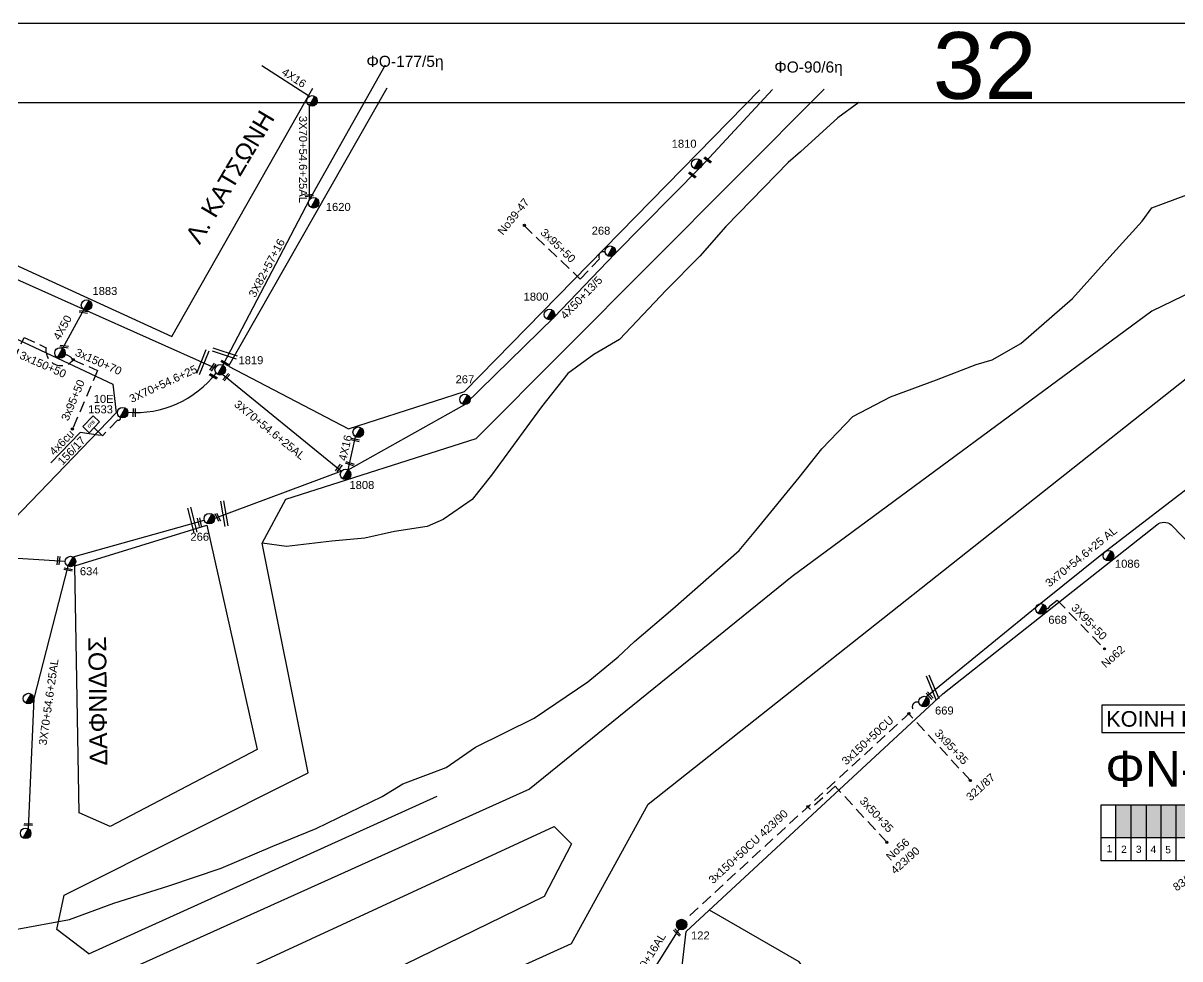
# Model space of a CAD drawing. Header units: millimetres. Extents: x 1421 to 7149, y 887 to 1917.
# Drawn here: x 5430.3 to 5690.5, y 1707 to 1917.4 of the extents above; entities that cross this region are included whole.
import ezdxf
from ezdxf.enums import TextEntityAlignment as Align

# ---------------------------------------------------------------- set-up
doc = ezdxf.new("R2010")
doc.units = ezdxf.units.MM
doc.linetypes.add('DASHED', pattern=[19.05, 12.7, -6.35])
for name, color, linetype in [('3x82+57', 7, 'DASHED'), ('3x82+57+16', 7, 'Continuous'), ('4 X 50 + 13.5', 7, 'SYN_LINE'), ('Pillar', 7, 'Continuous'), ('Pillar OTE', 7, 'Continuous'), ('Άγνωστα', 7, 'Continuous'), ('Γυμνά εναέρια ΧΤ (3Φ) 4x50AL', 7, 'Continuous'), ('Γυμνά εναέρια ΧΤ και ΦΟΠ (3Φ)   4x50+16AL', 7, 'Continuous'), ('Εναέρια παροχή ΧΤ 4x16', 7, 'SYN_LINE'), ('Επιγραφές - Σχήματα', 7, 'Continuous'), ('Καλωδια Χ.Τ 3x95+35', 7, 'DASHED'), ('Καλωδια Χ.Τ. 3x50+35', 7, 'Continuous'), ('Καλωδια ΧΤ  3X95+50', 7, 'Continuous'), ('Καλώδια ΧΤ   3x150+50CU', 7, 'DASHED'), ('Καλώδια ΧΤ   3x150+70AL', 7, 'DASHED'), ('Μηχανική τομή', 7, 'Continuous'), ('Στύλος Ξύλινος', 7, 'Continuous'), ('Στύλος Ξύλινος @ 1', 7, 'Continuous'), ('Στύλος ΦΜ', 7, 'Continuous'), ('Στύλος ΦΜ @ 1', 7, 'Continuous'), ('Συνδέσεις', 7, 'Continuous'), ('Συνεστραμμένα ΧΤ   3x70+54.6+25 AL', 7, 'SYN_LINE'), ('Τομή', 7, 'Continuous'), ('Υπόβαθρο ΔΕΗ', 7, 'Continuous'), ('Υπόγεια καλώδια Παροχών ΧΤ   4x50AL', 7, 'DASHED'), ('Υπόγεια καλώδια Παροχών ΧΤ   4x6', 7, 'DASHED')]:
    doc.layers.add(name, color=color, linetype=linetype)
doc.styles.add('arial', font='arial.ttf')
doc.styles.get("Standard").update_dxf_attribs({"font": 'arial.ttf'})
doc.linetypes.add('PRANES_TEXNHTO', pattern='A,1,[136,SPECLINE.shx,S=1.5,R=0,X=0,Y=0],2,[137,SPECLINE.shx,S=1,R=0,X=0,Y=0],1', length=4)
doc.linetypes.add('SYN_LINE', pattern='A,0.5,-0.0001,["/\\/\\/\\/",Standard,S=0.1,R=0,X=0,Y=-0.05],-0.25', length=0.7501)
doc.dimstyles.new('ISO-25', dxfattribs={"dimtxt": 2.5, "dimasz": 2.5, "dimexe": 1.25, "dimexo": 0.625, "dimtad": 1, "dimtxsty": 'Standard', "dimcen": 2.5, "dimadec": 0, "dimazin": 0, "dimtfac": 1, "dimtmove": 0, "dimatfit": 3, "dimfxl": 1, "dimarcsym": 0})

# ---------------------------------------------------------------- blocks, each defined once
blk = doc.blocks.new('ΥΠΑΡΧΩΝ ΤΣΙΜΕΝΤΕΝΙΟΣ ΣΤΥΛΟΣ')
at = {"layer": 'Στύλος ΦΜ'}
blk.add_hatch(color=256, dxfattribs=at).paths.add_polyline_path([(-1.29, -2.28, 0.574793), (2.62, 0, 0.268822), (1.3, 2.27)])
blk.add_line((-1.29, -2.28), (1.3, 2.27), dxfattribs=at)
blk.add_circle((0, 0), 2.62, dxfattribs=at)
at = {"layer": 'Στύλος ΦΜ', "flags": 4}
for tag, p in [('ΑΡΙΘΜΟΣ', (-4.68, 8.05)), ('ΤΥΠΟΣ', (-4.91, 3.03))]:
    blk.add_attdef(tag, p, '', height=4, dxfattribs=at)
blk = doc.blocks.new('ΥΠΑΡΧΩΝ ΞΥΛΙΝΟΣ ΣΤΥΛΟΣ')
at = {"layer": 'Στύλος Ξύλινος'}
h = blk.add_hatch(color=256, dxfattribs=at)
h.paths.add_polyline_path([(-2.62, 0, 0.270008), (-1.29, -2.28), (1.3, 2.27, 0.576266)])
h.paths.add_polyline_path([(-1.29, -2.28, 0.574793), (2.62, 0, 0.268822), (1.3, 2.27)])
blk.add_line((-1.29, -2.28), (1.3, 2.27), dxfattribs=at)
blk.add_circle((0, 0), 2.62, dxfattribs=at)
at = {"layer": 'Στύλος Ξύλινος', "flags": 4}
for tag, p in [('ΑΡΙΘΜΟΣ', (-4.91, 8.6)), ('ΤΥΠΟΣ', (-4.85, 3.39))]:
    blk.add_attdef(tag, p, '', height=4, dxfattribs=at)
blk = doc.blocks.new('ΤΟΜΗ')
at = {"layer": 'Τομή', "ltscale": 40}
for p, q in [((10.9, 0.2), (-12.1, 0.2)), ((10.9, -2.6), (-12.1, -2.6))]:
    blk.add_line(p, q, dxfattribs=at)
blk = doc.blocks.new('_ΣΥΝΔΕΣΗ')
at = {"layer": 'Συνδέσεις', "linetype": 'SYN_LINE', "ltscale": 40}
blk.add_hatch(color=256, dxfattribs=at).paths.add_polyline_path([(0.5, -0.01, 1), (-0.5, -0.01, 1)])
at = {"layer": 'Συνδέσεις'}
blk.add_circle((0, -0.01), 0.5, dxfattribs=at)
blk = doc.blocks.new('ΜΗΧΑΝΙΚΗ ΤΟΜΗ')
at = {"layer": 'Μηχανική τομή', "ltscale": 40}
for p, q in [((-3.7, 1.2), (3.9, 1.2)), ((3.9, -0.4), (-3.7, -0.4))]:
    blk.add_line(p, q, dxfattribs=at)
blk = doc.blocks.new('PILLAR ΟΤΕ')
at = {"layer": 'Pillar OTE', "ltscale": 40}
blk.add_lwpolyline([(-3.31, 2.02), (3.39, 2.02), (3.39, -1.99), (-3.31, -1.99)], close=True, dxfattribs=at)
at = {"layer": 'Pillar OTE', "insert": (-1.81, 0.71), "char_height": 1.3575, "width": 109.961, "attachment_point": 1}
blk.add_mtext('{\\fArial|b1|i0|c161|p34;OTE}', dxfattribs=at)

msp = doc.modelspace()

# ---------------------------------------------------------------- hatches: boundary and pattern name
at = {"layer": 'Pillar', "linetype": 'DASHED', "lineweight": -3, "ltscale": 0.2}
h = msp.add_hatch(color=85, dxfattribs=at)
h.dxf.hatch_style = 1
h.paths.add_polyline_path([(5676.18, 1734.31), (5679.56, 1734.31), (5679.56, 1741.68), (5676.18, 1741.68)])
h = msp.add_hatch(color=27, dxfattribs=at)
h.dxf.hatch_style = 1
h.paths.add_polyline_path([(5682.98, 1741.67), (5679.59, 1741.67), (5679.59, 1734.29), (5682.98, 1734.28)])
h = msp.add_hatch(color=173, dxfattribs=at)
h.dxf.hatch_style = 1
h.paths.add_polyline_path([(5686.32, 1741.66), (5682.93, 1741.66), (5682.93, 1734.29), (5686.32, 1734.28)])
h = msp.add_hatch(color=1, dxfattribs=at)
h.dxf.hatch_style = 1
h.paths.add_polyline_path([(5689.73, 1741.67), (5686.35, 1741.67), (5686.35, 1734.3), (5689.73, 1734.29)])
h = msp.add_hatch(color=50, dxfattribs=at)
h.dxf.hatch_style = 1
h.paths.add_polyline_path([(5689.74, 1734.23), (5693.04, 1734.22), (5693.04, 1741.59), (5689.74, 1741.59)])

# ---------------------------------------------------------------- linework, layer by layer
at = {"lineweight": -3, "ltscale": 0.1}
for points in [[(4932.72, 1917.4), (7149.36, 1917.4), (7149.36, 887.4), (4932.72, 887.4)], [(5038.25, 1899.55), (6989.1, 1899.55), (6989.1, 911.99), (5038.25, 911.99)]]:
    msp.add_lwpolyline(points, close=True, dxfattribs=at)
at = {"layer": '3x82+57', "color": 85, "linetype": 'Continuous', "lineweight": -3, "ltscale": 0.2}
for points in [[(5441.56, 1797.37), (5471.08, 1805.66)], [(5250.6, 1755.09), (5279.57, 1762.22), (5309.38, 1770.14), (5343.89, 1780.05), (5382.96, 1790.55), (5410.03, 1798.29), (5439.8, 1796.42)]]:
    msp.add_lwpolyline(points, dxfattribs=at)
at = {"layer": '3x82+57+16', "color": 27, "lineweight": -3, "ltscale": 0.1}
msp.add_lwpolyline([(5511.73, 1907.94), (5494.72, 1877.72), (5475.24, 1840.48)], dxfattribs=at)
at = {"layer": '4 X 50 + 13.5', "color": 173, "lineweight": -3, "ltscale": 20}
for points in [[(5503.43, 1816.95), (5529.71, 1831.62), (5549.74, 1851.31), (5563.41, 1865.54), (5582.86, 1885.15), (5598.88, 1902.45)], [(5501.93, 1816.67), (5473.39, 1806.05)]]:
    msp.add_lwpolyline(points, dxfattribs=at)
at = {"layer": 'Pillar', "lineweight": -3, "ltscale": 40}
for points in [[(5672.81, 1729.03), (5672.81, 1741.67), (5703.15, 1741.67), (5703.15, 1729.01), (5672.81, 1729.04)], [(5676.14, 1729.03), (5676.14, 1741.67)], [(5679.58, 1729.03), (5679.58, 1741.67)], [(5683.02, 1729.03), (5683.02, 1741.67)], [(5686.32, 1729.02), (5686.32, 1741.67)], [(5689.7, 1729.02), (5689.71, 1741.67)], [(5672.81, 1734.32), (5703.15, 1734.29)]]:
    msp.add_lwpolyline(points, dxfattribs=at)
at = {"layer": 'Γυμνά εναέρια ΧΤ (3Φ) 4x50AL', "color": 151, "lineweight": -3, "ltscale": 0.1}
msp.add_lwpolyline([(5444.01, 1852.99), (5439.2, 1844.26)], dxfattribs=at)
at = {"layer": 'Γυμνά εναέρια ΧΤ και ΦΟΠ (3Φ)   4x50+16AL', "color": 151, "lineweight": -3, "ltscale": 0.2}
msp.add_lwpolyline([(5567.05, 1696.35), (5577.86, 1713.69)], dxfattribs=at)
at = {"layer": 'Εναέρια παροχή ΧΤ 4x16', "color": 27, "lineweight": -3, "ltscale": 0.1}
msp.add_lwpolyline([(5494.73, 1900.94), (5483.98, 1907.79)], dxfattribs=at)
at = {"layer": 'Εναέρια παροχή ΧΤ 4x16', "color": 173, "lineweight": -3, "ltscale": 0.2}
msp.add_lwpolyline([(5503.43, 1816.95), (5505.11, 1824.4)], dxfattribs=at)
at = {"layer": 'Επιγραφές - Σχήματα', "color": 190, "lineweight": -3}
msp.add_lwpolyline([(5672.98, 1757.88), (5708.5, 1757.88), (5708.5, 1764.06), (5672.98, 1764.06)], close=True, dxfattribs=at)
at = {"layer": 'Καλωδια Χ.Τ 3x95+35', "color": 151, "lineweight": -3, "ltscale": 0.2}
msp.add_lwpolyline([(5643.39, 1747.1), (5629.55, 1762.13)], dxfattribs=at)
at = {"layer": 'Καλωδια Χ.Τ. 3x50+35', "color": 151, "linetype": 'DASHED', "lineweight": -3, "ltscale": 0.2}
msp.add_lwpolyline([(5624.62, 1733.22), (5613, 1745.83), (5607.37, 1740.64), (5606.84, 1741.21)], dxfattribs=at)
at = {"layer": 'Καλωδια ΧΤ  3X95+50', "color": 173, "linetype": 'DASHED', "lineweight": -3, "ltscale": 0.2}
msp.add_lwpolyline([(5542.99, 1871.87), (5555.65, 1859.86), (5560, 1864.44, -0.829953), (5561.24, 1865.85)], format="xyb", dxfattribs=at)
at = {"layer": 'Καλωδια ΧΤ  3X95+50', "color": 151, "linetype": 'DASHED', "lineweight": -3, "ltscale": 0.2}
msp.add_lwpolyline([(5447.08, 1839.27), (5441.41, 1826.14)], dxfattribs=at)
at = {"layer": 'Καλωδια ΧΤ  3X95+50', "color": 30, "linetype": 'DASHED', "lineweight": -3, "ltscale": 0.2}
msp.add_lwpolyline([(5661.22, 1786.31), (5662.91, 1787.65), (5673.54, 1776.72)], dxfattribs=at)
msp.add_arc((5660.64, 1786.4), 0.589, 248.7289, 350.6475, dxfattribs=at)
at = {"layer": 'Καλώδια ΧΤ   3x150+50CU', "color": 151, "lineweight": -3, "ltscale": 0.2}
msp.add_lwpolyline([(5422.09, 1827.95), (5430.56, 1846.75), (5435.49, 1844.43, 0.775406), (5441.6, 1841.71)], format="xyb", dxfattribs=at)
msp.add_lwpolyline([(5580.31, 1716.78), (5630.55, 1763.05)], dxfattribs=at)
msp.add_arc((5631.39, 1763.68), 1.06, 66.2482, 216.7466, dxfattribs=at)
at = {"layer": 'Καλώδια ΧΤ   3x150+70AL', "color": 151, "lineweight": -3, "ltscale": 0.2}
msp.add_lwpolyline([(5439.74, 1842.91, -0.151439), (5441.6, 1841.71), (5447.08, 1839.27)], format="xyb", dxfattribs=at)
at = {"layer": 'Συνεστραμμένα ΧΤ   3x70+54.6+25 AL', "color": 27, "lineweight": -3, "ltscale": 20}
msp.add_lwpolyline([(5494.72, 1877.72), (5494.73, 1898.89)], dxfattribs=at)
at = {"layer": 'Συνεστραμμένα ΧΤ   3x70+54.6+25 AL', "color": 151, "lineweight": -3, "ltscale": 20}
msp.add_lwpolyline([(5473.55, 1839.85), (5444.01, 1852.99), (5410.05, 1868.19), (5391.76, 1878.52)], dxfattribs=at)
at = {"layer": 'Συνεστραμμένα ΧΤ   3x70+54.6+25 AL', "color": 30, "lineweight": -3, "ltscale": 20}
msp.add_lwpolyline([(5734.51, 1846.22), (5694.71, 1814.63), (5673.69, 1798.56), (5659.26, 1786.88), (5633.56, 1765.89)], dxfattribs=at)
at = {"layer": 'Συνεστραμμένα ΧΤ   3x70+54.6+25 AL', "color": 173, "lineweight": -3, "ltscale": 20}
msp.add_lwpolyline([(5475.24, 1838.43), (5501.93, 1816.67)], dxfattribs=at)
at = {"layer": 'Συνεστραμμένα ΧΤ   3x70+54.6+25 AL', "color": 85, "lineweight": -3, "ltscale": 20}
msp.add_lwpolyline([(5440.39, 1795.32), (5432.7, 1765.53), (5431.48, 1736.25)], dxfattribs=at)
at = {"layer": 'Συνεστραμμένα ΧΤ   3x70+54.6+25 AL', "color": 27, "linetype": 'SYN_LINE', "ltscale": 20}
msp.add_arc((5455.59, 1852.79), 22.96, 265.7569, 322.2179, dxfattribs=at)
at = {"layer": 'Υπόβαθρο ΔΕΗ', "lineweight": -3, "ltscale": 0.2}
for points in [[(5411.67, 1902.84), (5399.73, 1876.27), (5463.77, 1846.93), (5495.49, 1902.75)], [(5445.08, 1708.12), (5437.87, 1713.61), (5439.54, 1721.32), (5494.42, 1748.83), (5484.1, 1800.48), (5489.38, 1810.38), (5532.22, 1824.04), (5610.53, 1902.52)], [(5512.1, 1902.77), (5476.55, 1840.3), (5503.52, 1826.2), (5529.6, 1834.59), (5596.04, 1902.42)], [(5786.18, 1901.97), (5684.24, 1852.63), (5603.29, 1792.94), (5544.22, 1745.13), (5436.86, 1696.81)], [(5436.86, 1696.81), (5429.59, 1670.01), (5440.27, 1659.11), (5553.66, 1710.43), (5570.91, 1741.8), (5716.02, 1856.57), (5807.82, 1892.58)], [(5361.66, 1786.84), (5360.18, 1788.36), (5393.96, 1862.79), (5450.52, 1836.19), (5451.27, 1829.78), (5428.23, 1805.86), (5361.66, 1786.84)], [(5436.58, 1818.55), (5443.14, 1825.36)], [(5449.9, 1736.73), (5442.95, 1739.81), (5441.93, 1795.4), (5471.68, 1804.55), (5482.98, 1754.05), (5449.9, 1736.73)], [(5445.08, 1708.12), (5523.44, 1743.59)], [(5441.71, 1673.7), (5447.39, 1689.46), (5549.79, 1736.75), (5553.68, 1732.86), (5547.56, 1721), (5444.1, 1670.6), (5441.71, 1673.7)], [(5600.21, 1678.13), (5614.54, 1692.84), (5604.88, 1706.32), (5584.69, 1717.95)]]:
    msp.add_lwpolyline(points, dxfattribs=at)
at = {"layer": 'Υπόβαθρο ΔΕΗ', "linetype": 'PRANES_TEXNHTO', "lineweight": -3, "ltscale": 0.5, "flags": 128}
for points in [[(5044.09, 1551.45), (5050.6, 1553.39), (5056.52, 1555.56), (5060.9, 1557.4), (5071.38, 1561.74), (5077.75, 1564.93), (5085.45, 1569.14), (5095.65, 1573.04), (5103.95, 1576.42), (5110.24, 1578.52), (5114.69, 1581.58), (5121.92, 1586.95), (5134.82, 1598.46), (5144.9, 1609.09), (5151.71, 1616.04), (5160.49, 1624), (5169.86, 1632.66), (5178.13, 1640.42), (5182.81, 1646.4), (5191, 1657.9), (5194.63, 1663.38), (5197.08, 1666.2), (5201.6, 1670.05), (5207.85, 1674.97), (5214.81, 1678.67), (5220.3, 1680.6), (5228.38, 1682.15), (5234.39, 1682.89), (5245.58, 1683.04), (5257.26, 1683.58), (5266.01, 1684.62), (5276.98, 1687.95), (5290.25, 1691.5), (5300.97, 1693.83), (5312.38, 1695.9), (5322.39, 1698.05), (5336.18, 1700.5), (5350.27, 1701.38), (5358.61, 1701.98), (5370.4, 1703.54), (5378.78, 1704.28), (5387.23, 1705.61), (5404.76, 1708.58), (5428.56, 1713.61), (5440.79, 1715.84), (5450.76, 1719.55), (5463.07, 1723.4), (5474.86, 1727.4), (5486.52, 1732.31), (5496.23, 1736.31), (5511.06, 1743.5), (5515.76, 1746.35), (5525.48, 1750.05), (5532.07, 1754.64), (5545.27, 1761.16), (5557.32, 1769.28), (5564.14, 1774.9), (5567.85, 1778.39), (5576.45, 1785.72), (5591.37, 1798.86), (5595.15, 1803.31), (5604.87, 1815.26), (5609.99, 1821.71), (5613.56, 1825.44), (5616.97, 1828.99), (5625.42, 1833.36), (5635.8, 1837.22), (5644.72, 1840.65), (5648.28, 1841.69), (5654.73, 1845.39), (5666.37, 1855.46), (5675.43, 1865.58), (5682.03, 1872.84), (5684.18, 1875.87), (5692.11, 1878.76), (5696.79, 1878.91), (5705.64, 1879.24), (5713.43, 1880.94), (5717.06, 1881.24), (5723.44, 1883.39), (5734.41, 1888.79), (5742.12, 1893.9), (5753.27, 1901.79)], [(5618.27, 1899.55), (5613.56, 1896.14), (5605.17, 1888.45), (5602.39, 1886.03), (5596.92, 1880.42), (5588.36, 1871.66), (5582.54, 1865.01), (5574.98, 1857.39), (5564.46, 1846.25), (5558.69, 1842.93), (5552.82, 1838.63), (5546.94, 1831.1), (5542.79, 1825.47), (5535.65, 1815.79), (5531.34, 1810.31), (5524.79, 1805.82), (5521.17, 1804.25), (5513.83, 1803.08), (5507.17, 1801.61), (5499.74, 1800.93), (5489.54, 1799.75), (5484.1, 1800.48)]]:
    msp.add_lwpolyline(points, dxfattribs=at)
at = {"layer": 'Υπόβαθρο ΔΕΗ', "lineweight": -3, "ltscale": 0.2}
msp.add_lwpolyline([(5622.55, 1656.66), (5577.87, 1699.6), (5579.48, 1713.12), (5637.21, 1766.59), (5685.34, 1804.62, -0.347399), (5688.57, 1804.62), (5742.08, 1749.48), (5744.3, 1740.44), (5630.53, 1659.77), (5625.32, 1656.9), (5622.55, 1656.66)], format="xyb", dxfattribs=at)
at = {"layer": 'Υπόγεια καλώδια Παροχών ΧΤ   4x6', "color": 27, "linetype": 'DASHED', "ltscale": 0.2}
msp.add_lwpolyline([(5452.25, 1828.73, -0.62366), (5451.59, 1828.19), (5448.15, 1824.62), (5446.24, 1826.46)], format="xyb", dxfattribs=at)

# ---------------------------------------------------------------- block references
at = {"layer": 'Pillar OTE', "xscale": 0.5, "yscale": 0.5, "zscale": 0.5, "rotation": 46.08157049941732}
msp.add_blockref('PILLAR ΟΤΕ', (5445.6, 1827.19), dxfattribs=at)
at = {"layer": 'Μηχανική τομή', "lineweight": -3}
for p, xscale, yscale, zscale, rotation in [((5584.21, 1886.56), 0.249999999998909, 0.249999999998909, 0.249999999998909, 322.7954829862173), ((5580.78, 1883.19), 0.249999999998909, 0.249999999998909, 0.249999999998909, 322.7954829862173), ((5494.65, 1878.55), 0.250000000000812, 0.250000000000812, 0.250000000000812, 5.717243671413354), ((5443.84, 1852.39), 0.250000000000727, 0.250000000000727, 0.250000000000727, 351.4478638929639), ((5439.5, 1844.59), 0.250000000000727, 0.250000000000727, 0.250000000000727, 351.4478638929639), ((5473.07, 1839.99), 0.2500000000009028, 0.2500000000009028, 0.2500000000009028, 56.6566771452938), ((5475.62, 1840.91), 0.2500000000007132, 0.2500000000007132, 0.2500000000007132, 329.2140251911051), ((5473.03, 1837.92), 0.2500000000007132, 0.2500000000007132, 0.2500000000007132, 329.2140251911051), ((5476.11, 1837.7), 0.2500000000007837, 0.2500000000007837, 0.2500000000007837, 48.40447689962306), ((5455.21, 1829.83), 0.2500000000007131, 0.2500000000007131, 0.2500000000007131, 268.93398205148), ((5504.96, 1823.61), 0.2500000000008086, 0.2500000000008086, 0.2500000000008086, 346.440623391632), ((5503.73, 1818.24), 0.2500000000008897, 0.2500000000008897, 0.2500000000008897, 342.1042165341486), ((5501.39, 1817.3), 0.2500000000007331, 0.2500000000007331, 0.2500000000007331, 53.55790200383258), ((5469.86, 1805.22), 0.2500000000007382, 0.2500000000007382, 0.2500000000007382, 281.8679799121593), ((5474, 1806.26), 0.2500000000012642, 0.2500000000012642, 0.2500000000012642, 297.1262709028532), ((5438.19, 1796.59), 0.2500000000012622, 0.2500000000012622, 0.2500000000012622, 262.5544192019454), ((5440.39, 1794.46), 0.2500000000014675, 0.2500000000014675, 0.2500000000014675, 348.7376081931768), ((5634.13, 1766.13), 0.2499999999978605, 0.2499999999978605, 0.2499999999978605, 312.3242541154056), ((5431.5, 1737.31), 0.2500000000006056, 0.2500000000006056, 0.2500000000006056, 177.87439789198), ((5577.35, 1712.87), 0.2499999999978605, 0.2499999999978605, 0.2499999999978605, 312.3242541154056)]:
    msp.add_blockref('ΜΗΧΑΝΙΚΗ ΤΟΜΗ', p, dxfattribs=dict(at, xscale=xscale, yscale=yscale, zscale=zscale, rotation=rotation))
at = {"layer": 'Στύλος Ξύλινος @ 1', "lineweight": -3, "ltscale": 40}
ref = msp.add_blockref('ΥΠΑΡΧΩΝ ΞΥΛΙΝΟΣ ΣΤΥΛΟΣ', (5578.44, 1714.72), dxfattribs=dict(at, xscale=0.4499999999998181, yscale=0.4499999999998181, zscale=0.4499999999998181))
ref.add_attrib('ΑΡΙΘΜΟΣ', '122', (5580.56, 1711.36), dxfattribs={"layer": 'Στύλος Ξύλινος', "height": 1.8, "flags": 4})
at = {"layer": 'Στύλος ΦΜ @ 1', "lineweight": -3, "ltscale": 40, "xscale": 0.4499999999998181, "yscale": 0.4499999999998181, "zscale": 0.4499999999998181}
for p in [(5495.31, 1899.92), (5438.61, 1843.24), (5505.69, 1825.42), (5431.52, 1765.53), (5430.89, 1735.23)]:
    msp.add_blockref('ΥΠΑΡΧΩΝ ΤΣΙΜΕΝΤΕΝΙΟΣ ΣΤΥΛΟΣ', p, dxfattribs=at)
at = {"layer": 'Στύλος ΦΜ @ 1', "lineweight": -3, "ltscale": 40}
ref = msp.add_blockref('ΥΠΑΡΧΩΝ ΤΣΙΜΕΝΤΕΝΙΟΣ ΣΤΥΛΟΣ', (5581.84, 1885.74), dxfattribs=dict(at, xscale=0.4499999999998181, yscale=0.4499999999998181, zscale=0.4499999999998181))
ref.add_attrib('ΑΡΙΘΜΟΣ', '1810', (5576.21, 1889.39), dxfattribs={"layer": 'Στύλος ΦΜ', "height": 1.8, "flags": 4})
ref = msp.add_blockref('ΥΠΑΡΧΩΝ ΤΣΙΜΕΝΤΕΝΙΟΣ ΣΤΥΛΟΣ', (5495.67, 1877.01), dxfattribs=dict(at, xscale=0.4499999999998181, yscale=0.4499999999998181, zscale=0.4499999999998181))
ref.add_attrib('ΑΡΙΘΜΟΣ', '1620', (5498.41, 1875.18), dxfattribs={"layer": 'Στύλος ΦΜ', "height": 1.8, "flags": 4})
ref = msp.add_blockref('ΥΠΑΡΧΩΝ ΤΣΙΜΕΝΤΕΝΙΟΣ ΣΤΥΛΟΣ', (5562.39, 1866.12), dxfattribs=dict(at, xscale=0.4499999999998181, yscale=0.4499999999998181, zscale=0.4499999999998181))
ref.add_attrib('ΑΡΙΘΜΟΣ', '268', (5558.21, 1869.84), dxfattribs={"layer": 'Στύλος ΦΜ', "height": 1.8, "flags": 4})
ref = msp.add_blockref('ΥΠΑΡΧΩΝ ΤΣΙΜΕΝΤΕΝΙΟΣ ΣΤΥΛΟΣ', (5444.59, 1854.01), dxfattribs=dict(at, xscale=0.4499999999998181, yscale=0.4499999999998181, zscale=0.4499999999998181))
ref.add_attrib('ΑΡΙΘΜΟΣ', '1883', (5445.92, 1856.28), dxfattribs={"layer": 'Στύλος ΦΜ', "height": 1.8, "flags": 4})
ref = msp.add_blockref('ΥΠΑΡΧΩΝ ΤΣΙΜΕΝΤΕΝΙΟΣ ΣΤΥΛΟΣ', (5548.71, 1851.89), dxfattribs=dict(at, xscale=0.4499999999998181, yscale=0.4499999999998181, zscale=0.4499999999998181))
ref.add_attrib('ΑΡΙΘΜΟΣ', '1800', (5542.9, 1855.01), dxfattribs={"layer": 'Στύλος ΦΜ', "height": 1.8, "flags": 4})
ref = msp.add_blockref('ΥΠΑΡΧΩΝ ΤΣΙΜΕΝΤΕΝΙΟΣ ΣΤΥΛΟΣ', (5474.66, 1839.45), dxfattribs=dict(at, xscale=0.4499999999998181, yscale=0.4499999999998181, zscale=0.4499999999998181))
ref.add_attrib('ΑΡΙΘΜΟΣ', '1819', (5478.77, 1840.71), dxfattribs={"layer": 'Στύλος ΦΜ', "height": 1.8, "flags": 4})
ref = msp.add_blockref('ΥΠΑΡΧΩΝ ΤΣΙΜΕΝΤΕΝΙΟΣ ΣΤΥΛΟΣ', (5529.7, 1832.8), dxfattribs=dict(at, xscale=0.4499999999998181, yscale=0.4499999999998181, zscale=0.4499999999998181))
ref.add_attrib('ΑΡΙΘΜΟΣ', '267', (5527.6, 1836.42), dxfattribs={"layer": 'Στύλος ΦΜ', "height": 1.8, "flags": 4})
ref = msp.add_blockref('ΥΠΑΡΧΩΝ ΤΣΙΜΕΝΤΕΝΙΟΣ ΣΤΥΛΟΣ', (5452.72, 1829.81), dxfattribs=dict(at, xscale=0.4499999999998181, yscale=0.4499999999998181, zscale=0.4499999999998181))
ref.add_attrib('ΤΥΠΟΣ', '10E', (5446.2, 1832.02), dxfattribs={"layer": 'Στύλος ΦΜ', "height": 1.8, "flags": 4})
ref.add_attrib('ΑΡΙΘΜΟΣ', '1533', (5444.93, 1829.66), dxfattribs={"layer": 'Στύλος ΦΜ', "height": 1.8, "flags": 4})
ref = msp.add_blockref('ΥΠΑΡΧΩΝ ΤΣΙΜΕΝΤΕΝΙΟΣ ΣΤΥΛΟΣ', (5502.84, 1815.93), dxfattribs=dict(at, xscale=0.4499999999998181, yscale=0.4499999999998181, zscale=0.4499999999998181))
ref.add_attrib('ΑΡΙΘΜΟΣ', '1808', (5503.72, 1812.65), dxfattribs={"layer": 'Στύλος ΦΜ', "height": 1.8, "flags": 4})
ref = msp.add_blockref('ΥΠΑΡΧΩΝ ΤΣΙΜΕΝΤΕΝΙΟΣ ΣΤΥΛΟΣ', (5472.21, 1805.98), dxfattribs=dict(at, xscale=0.4499999999998181, yscale=0.4499999999998181, zscale=0.4499999999998181))
ref.add_attrib('ΑΡΙΘΜΟΣ', '266', (5467.95, 1801.02), dxfattribs={"layer": 'Στύλος ΦΜ', "height": 1.8, "flags": 4})
ref = msp.add_blockref('ΥΠΑΡΧΩΝ ΤΣΙΜΕΝΤΕΝΙΟΣ ΣΤΥΛΟΣ', (5674.46, 1797.66), dxfattribs=dict(at, xscale=0.4499999999998181, yscale=0.4499999999998181, zscale=0.4499999999998181))
ref.add_attrib('ΑΡΙΘΜΟΣ', '1086', (5675.91, 1794.95), dxfattribs={"layer": 'Στύλος ΦΜ', "height": 1.8, "flags": 4})
ref = msp.add_blockref('ΥΠΑΡΧΩΝ ΤΣΙΜΕΝΤΕΝΙΟΣ ΣΤΥΛΟΣ', (5440.97, 1796.35), dxfattribs=dict(at, xscale=0.4499999999998181, yscale=0.4499999999998181, zscale=0.4499999999998181))
ref.add_attrib('ΑΡΙΘΜΟΣ', '634', (5443.09, 1793.26), dxfattribs={"layer": 'Στύλος ΦΜ', "height": 1.8, "flags": 4})
ref = msp.add_blockref('ΥΠΑΡΧΩΝ ΤΣΙΜΕΝΤΕΝΙΟΣ ΣΤΥΛΟΣ', (5659.26, 1785.7), dxfattribs=dict(at, xscale=0.4499999999998181, yscale=0.4499999999998181, zscale=0.4499999999998181))
ref.add_attrib('ΑΡΙΘΜΟΣ', '668', (5660.93, 1782.35), dxfattribs={"layer": 'Στύλος ΦΜ', "height": 1.8, "flags": 4})
ref = msp.add_blockref('ΥΠΑΡΧΩΝ ΤΣΙΜΕΝΤΕΝΙΟΣ ΣΤΥΛΟΣ', (5632.98, 1764.87), dxfattribs=dict(at, xscale=0.4499999999998181, yscale=0.4499999999998181, zscale=0.4499999999998181))
ref.add_attrib('ΑΡΙΘΜΟΣ', '669', (5635.44, 1761.94), dxfattribs={"layer": 'Στύλος ΦΜ', "height": 1.8, "flags": 4})
at = {"layer": 'Συνδέσεις', "lineweight": -3}
for p, xscale, yscale, zscale in [((5543.08, 1871.93), 0.4777242751392805, 0.4777242751392805, 0.4777242751392805), ((5441.6, 1841.72), 0.4777242751393942, 0.4777242751393942, 0.4777242751393942), ((5441.41, 1826.14), 0.4777242751392805, 0.4777242751392805, 0.4777242751392805), ((5673.55, 1776.73), 0.4777242751392805, 0.4777242751392805, 0.4777242751392805), ((5629.55, 1762.14), 0.4777242751392805, 0.4777242751392805, 0.4777242751392805), ((5643.39, 1747.11), 0.4777242751392805, 0.4777242751392805, 0.4777242751392805), ((5606.84, 1741.22), 0.4777242751392805, 0.4777242751392805, 0.4777242751392805), ((5624.62, 1733.22), 0.4777242751392805, 0.4777242751392805, 0.4777242751392805)]:
    msp.add_blockref('_ΣΥΝΔΕΣΗ', p, dxfattribs=dict(at, xscale=xscale, yscale=yscale, zscale=zscale))
at = {"layer": 'Τομή', "lineweight": -3}
for p, xscale, yscale, zscale, rotation in [((5470.48, 1841.38), 0.2500000000000497, 0.2500000000000497, 0.2500000000000497, 68.08063642105515), ((5475.96, 1843.34), 0.2499999999999704, 0.2499999999999704, 0.2499999999999704, 341.7747682238059), ((5468.74, 1805.6), 0.2500000000001583, 0.2500000000001583, 0.2500000000001583, 284.7855112370301), ((5475.92, 1807.03), 0.2500000000001369, 0.2500000000001369, 0.2500000000001369, 279.7716269766897), ((5635.27, 1767.99), 0.2500000000006118, 0.2500000000006118, 0.2500000000006118, 292.4532025876302)]:
    msp.add_blockref('ΤΟΜΗ', p, dxfattribs=dict(at, xscale=xscale, yscale=yscale, zscale=zscale, rotation=rotation))

# ---------------------------------------------------------------- texts
at = {"lineweight": -3, "ltscale": 40, "insert": (5634.97, 1915.38), "char_height": 15, "width": 40.7486, "attachment_point": 1, "style": 'arial'}
msp.add_mtext('32', dxfattribs=at)
at = {"lineweight": -3, "ltscale": 40, "char_height": 4, "width": 64.8866, "attachment_point": 1, "style": 'arial'}
for s, insert, rotation in [('Λ. ΚΑΤΣΩΝΗ', (5466.6, 1869.47), 59.3239), ('ΔΑΦΝΙΔΟΣ', (5445.3, 1750.43), 90.6358)]:
    msp.add_mtext(s, dxfattribs=dict(at, insert=insert, rotation=rotation))
at = {"layer": 'Pillar', "lineweight": -3, "ltscale": 30, "char_height": 1.63, "width": 11.2573, "attachment_point": 1}
for s, insert in [('1', (5674.06, 1732.6)), ('2', (5677.3, 1732.46)), ('3', (5680.63, 1732.46)), ('4', (5683.93, 1732.46)), ('5', (5687.24, 1732.38))]:
    msp.add_mtext(s, dxfattribs=dict(at, insert=insert))
at = {"layer": 'Άγνωστα', "lineweight": -3, "ltscale": 0.1}
for s, p in [('ΦO-177/5η', (5516.22, 1908.8)), ('ΦO-90/6η', (5607, 1907.53))]:
    msp.add_text(s, height=2.5, dxfattribs=at).set_placement(p, align=Align.MIDDLE_CENTER)
for s, rotation, p in [('3x70+54.6+25 AL', 39.0081, (5668.31, 1797.43)), ('3X95+50', 314.2294, (5670.12, 1782.79)), ('No62', 41.9527, (5675.47, 1774.98)), ('3x150+50CU', 42.6406, (5620.29, 1756.12)), (' 3x95+35', 312.6406, (5638.93, 1754.94)), ('321/87', 41.9527, (5645.69, 1745.63)), ('3x50+35', 312.6406, (5622.3, 1739.43)), ('3x150+50CU 423/90', 42.6406, (5593.41, 1732.25)), ('No56', 41.9527, (5627.04, 1731.64)), ('423/90', 41.9527, (5628.74, 1729.14)), ('83/04', 35.612, (5691.81, 1724.7)), ('4x50+16AL', 58.0722, (5570.85, 1707.16))]:
    msp.add_text(s, height=1.8, rotation=rotation, dxfattribs=at).set_placement(p, align=Align.MIDDLE_CENTER)
at = {"layer": 'Άγνωστα', "color": 7, "lineweight": -3, "char_height": 1.8, "attachment_point": 1}
for s, insert, width, rotation in [('4X16', (5489.29, 1907.46), 11.0807, 327), ('3X70+54.6+25AL', (5494.2, 1896.54), 11.0807, 270), ('No39-47', (5536.87, 1870.71), 6.8308, 51.1795), ('3x95+50', (5547.79, 1871.43), 11.0807, 316), ('3X82+57+16', (5480.93, 1856.42), 11.0807, 62), ('4X50+13/5', (5551, 1851.9), 11.0807, 46), ('4X50', (5436.95, 1846.82), 1.8, 61), ('3x150+50', (5430.08, 1843.73), 11.0807, 336), ('3x150+70', (5442.57, 1844.37), 11.0807, 336), ('3X70+54.6+25', (5453.97, 1833.61), 11.0807, 25.0387), ('3x95+50', (5438.81, 1828.5), 11.0807, 67), ('3X70+54.6+25AL', (5478.76, 1832.8), 11.0807, 321), ('4X16', (5501.24, 1819.25), 11.0807, 77), ('3X70+54.6+25AL', (5433.79, 1755.19), 11.0807, 82)]:
    msp.add_mtext(s, dxfattribs=dict(at, insert=insert, width=width, rotation=rotation))
at = {"layer": 'Επιγραφές - Σχήματα', "color": 190, "lineweight": -3, "insert": (5673.94, 1762.71), "char_height": 3.5, "width": 35.1311, "attachment_point": 1}
msp.add_mtext('KOINH ΓΕΙΩΣΗ', dxfattribs=at)
at = {"layer": 'Υπόβαθρο ΔΕΗ', "lineweight": -3, "insert": (5673.74, 1753.74), "char_height": 8, "width": 84.6573, "attachment_point": 1}
msp.add_mtext('ΦN-91', dxfattribs=at)
at = {"layer": 'Υπόγεια καλώδια Παροχών ΧΤ   4x50AL', "color": 7, "ltscale": 0.2, "char_height": 1.8, "attachment_point": 1, "rotation": 46}
for s, insert in [('4x6cu', (5436.03, 1821.32)), ('156/17', (5437.89, 1819.11))]:
    msp.add_mtext_dynamic_manual_height_columns(s, width=1.8, gutter_width=12.5, heights=[0.118], dxfattribs=dict(at, insert=insert))

# ---------------------------------------------------------------- leaders
at = {"layer": 'Επιγραφές - Σχήματα', "ltscale": 40}
msp.add_leader([(5447.69, 1824.7), (5443.14, 1825.36)], dimstyle='ISO-25', override={"dimasz": 0.5, "dimtad": 0}, dxfattribs=at)

doc.saveas('drawing.dxf')
